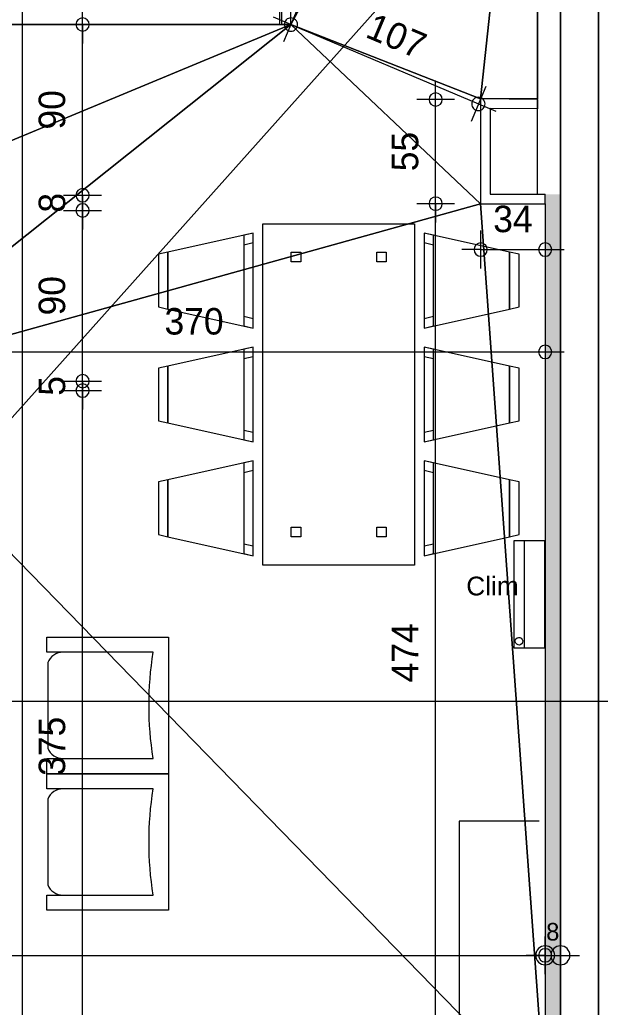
# Model space of a CAD drawing. Header units: metres. Extents: x 1.8 to 61.8, y -53.3 to -11.3.
# Drawn here: x 10.15 to 13.21, y -22.98 to -17.77 of the extents above; entities that cross this region are included whole.
import ezdxf
from ezdxf.enums import TextEntityAlignment as Align
from ezdxf.lldxf.tags import DXFTag

# ---------------------------------------------------------------- set-up
doc = ezdxf.new("R2010")
doc.units = ezdxf.units.M
doc.header["$MEASUREMENT"] = 0
for name, color, linetype in [('Calque commun', 7, 'Continuous'), ('Cotations', 7, 'Continuous'), ('Textes', 7, 'Continuous')]:
    doc.layers.add(name, color=color, linetype=linetype)
doc.styles.add('Arial14', font='arial.ttf', dxfattribs={"height": 0.098961})
doc.styles.add('Century Gothic18', font='GOTHIC.TTF', dxfattribs={"height": 0.139636})
doc.styles.add('Century Gothic23', font='GOTHIC.TTF', dxfattribs={"height": 0.09309})
tags = doc.linetypes.add('DASHDOT2', pattern=[0.5, 0.25, -0.125, 0, -0.125]).pattern_tags.tags
tags[10:11] = [DXFTag(74, 4), DXFTag(75, 0), DXFTag(340, '0'), DXFTag(46, 1.0), DXFTag(50, 0.0), DXFTag(44, 0.0), DXFTag(45, 0.0)]
tags[8:9] = [DXFTag(74, 4), DXFTag(75, 0), DXFTag(340, '0'), DXFTag(46, 1.0), DXFTag(50, 0.0), DXFTag(44, 0.0), DXFTag(45, 0.0)]
tags[6:7] = [DXFTag(74, 4), DXFTag(75, 0), DXFTag(340, '0'), DXFTag(46, 1.0), DXFTag(50, 0.0), DXFTag(44, 0.0), DXFTag(45, 0.0)]
tags[4:5] = [DXFTag(74, 4), DXFTag(75, 0), DXFTag(340, '0'), DXFTag(46, 1.0), DXFTag(50, 0.0), DXFTag(44, 0.0), DXFTag(45, 0.0)]
tags = doc.linetypes.add('DOT2', pattern=[0.125, 0, -0.125]).pattern_tags.tags
tags[6:7] = [DXFTag(74, 4), DXFTag(75, 0), DXFTag(340, '0'), DXFTag(46, 1.0), DXFTag(50, 0.0), DXFTag(44, 0.0), DXFTag(45, 0.0)]
tags[4:5] = [DXFTag(74, 4), DXFTag(75, 0), DXFTag(340, '0'), DXFTag(46, 1.0), DXFTag(50, 0.0), DXFTag(44, 0.0), DXFTag(45, 0.0)]
tags = doc.linetypes.add('HIDDEN', pattern=[0.375, 0.25, -0.125]).pattern_tags.tags
tags[6:7] = [DXFTag(74, 4), DXFTag(75, 0), DXFTag(340, '0'), DXFTag(46, 1.0), DXFTag(50, 0.0), DXFTag(44, 0.0), DXFTag(45, 0.0)]
tags[4:5] = [DXFTag(74, 4), DXFTag(75, 0), DXFTag(340, '0'), DXFTag(46, 1.0), DXFTag(50, 0.0), DXFTag(44, 0.0), DXFTag(45, 0.0)]
tags = doc.linetypes.add('HIDDEN2', pattern=[0.1875, 0.125, -0.0625]).pattern_tags.tags
tags[6:7] = [DXFTag(74, 4), DXFTag(75, 0), DXFTag(340, '0'), DXFTag(46, 1.0), DXFTag(50, 0.0), DXFTag(44, 0.0), DXFTag(45, 0.0)]
tags[4:5] = [DXFTag(74, 4), DXFTag(75, 0), DXFTag(340, '0'), DXFTag(46, 1.0), DXFTag(50, 0.0), DXFTag(44, 0.0), DXFTag(45, 0.0)]

# ---------------------------------------------------------------- blocks, each defined once
blk = doc.blocks.new('Block51939')
at = {"layer": 'Calque commun', "color": 7, "linetype": 'Continuous', "lineweight": 18}
blk.add_line((13.0015, -25.6352), (13.0015, -16.6352), dxfattribs=at)
at = {"layer": 'Calque commun', "color": 7, "linetype": 'Continuous', "lineweight": 9}
blk.add_line((13.2015, -25.4352), (13.2015, -16.8352), dxfattribs=at)
blk = doc.blocks.new('Block52152')
at = {"layer": 'Calque commun', "color": 7, "linetype": 'Continuous', "lineweight": 18}
for p, q in [((13.2015, -15.4), (13.2015, -14.7998)), ((13.2015, -18.6944), (13.2015, -16.4))]:
    blk.add_line(p, q, dxfattribs=at)
at = {"layer": 'Calque commun', "color": 7, "linetype": 'Continuous', "lineweight": 9}
for p, q in [((13.0015, -15.4), (13.0015, -14.9998)), ((12.8815, -15.4), (12.8815, -15.1198)), ((12.8815, -18.6944), (12.8815, -16.4)), ((13.0015, -18.6944), (13.0015, -16.4))]:
    blk.add_line(p, q, dxfattribs=at)
blk = doc.blocks.new('armchr3')
at = {"layer": 'Calque commun', "color": 8, "linetype": 'ByBlock', "lineweight": 9}
for p, q in [((0, -0.8), (0, 0)), ((0, 0), (0.9, 0)), ((0.9, 0), (0.9, -0.8)), ((0.1, -0.1), (0.1, -0.8)), ((0.8, -0.8), (0.8, -0.1)), ((0.1, -0.8), (0, -0.8)), ((0.1679, -0.7933), (0.7321, -0.7933)), ((0.9, -0.8), (0.8, -0.8))]:
    blk.add_line(p, q, dxfattribs=at)
at = {"layer": 'Calque commun', "color": 8, "linetype": 'ByBlock', "lineweight": 9, "extrusion": (0, 0, -1)}
blk.add_arc((-0.45, 2.0941), 2.2218, 260.93654, 279.06347, dxfattribs=at)
at = {"layer": 'Calque commun', "color": 8, "linetype": 'ByBlock', "lineweight": 9}
for centre, start, end in [((0.2046, -0.6954), 179.77216, 249.452), ((0.6954, -0.6954), 290.54802, 0.22787)]:
    blk.add_arc(centre, 0.1046, start, end, dxfattribs=at)
blk = doc.blocks.new('tbl&6c3')
at = {"layer": 'Calque commun', "color": 8, "linetype": 'ByBlock', "lineweight": 9}
for p, q in [((0.15, 1.3), (0.1611, 1.35)), ((0.15, 1.3), (0.1611, 1.35)), ((0.1611, 1.35), (0.4389, 1.35)), ((0.1611, 1.35), (0.4389, 1.35)), ((0.1611, 1.35), (0.1611, 1.35)), ((0.1611, 1.35), (0.1611, 1.35)), ((0.4389, 1.35), (0.45, 1.3)), ((0.4389, 1.35), (0.45, 1.3)), ((0.4389, 1.35), (0.4389, 1.35)), ((0.4389, 1.35), (0.4389, 1.35)), ((0.75, 1.3), (0.7611, 1.35)), ((0.75, 1.3), (0.7611, 1.35)), ((0.7611, 1.35), (1.0389, 1.35)), ((0.7611, 1.35), (1.0389, 1.35)), ((0.7611, 1.35), (0.7611, 1.35)), ((0.7611, 1.35), (0.7611, 1.35)), ((1.0389, 1.35), (1.05, 1.3)), ((1.0389, 1.35), (1.05, 1.3)), ((1.0389, 1.35), (1.0389, 1.35)), ((1.0389, 1.35), (1.0389, 1.35)), ((1.35, 1.3), (1.3611, 1.35)), ((1.35, 1.3), (1.3611, 1.35)), ((1.3611, 1.35), (1.6389, 1.35)), ((1.3611, 1.35), (1.6389, 1.35)), ((1.3611, 1.35), (1.3611, 1.35)), ((1.3611, 1.35), (1.3611, 1.35)), ((1.6389, 1.35), (1.65, 1.3)), ((1.6389, 1.35), (1.65, 1.3)), ((1.6389, 1.35), (1.6389, 1.35)), ((1.6389, 1.35), (1.6389, 1.35)), ((0.05, 0.85), (0.15, 1.3)), ((0.05, 0.85), (0.15, 1.3)), ((0.15, 1.3), (0.45, 1.3)), ((0.15, 1.3), (0.45, 1.3)), ((0.15, 1.3), (0.15, 1.3)), ((0.15, 1.3), (0.15, 1.3)), ((0.45, 1.3), (0.15, 1.3)), ((0.45, 1.3), (0.15, 1.3)), ((0.15, 1.3), (0.15, 1.3)), ((0.15, 1.3), (0.15, 1.3)), ((0.45, 1.3), (0.55, 0.85)), ((0.45, 1.3), (0.55, 0.85)), ((0.45, 1.3), (0.45, 1.3)), ((0.45, 1.3), (0.45, 1.3)), ((0.45, 1.3), (0.45, 1.3)), ((0.45, 1.3), (0.45, 1.3)), ((0.65, 0.85), (0.75, 1.3)), ((0.65, 0.85), (0.75, 1.3)), ((0.75, 1.3), (1.05, 1.3)), ((0.75, 1.3), (1.05, 1.3)), ((0.75, 1.3), (0.75, 1.3)), ((0.75, 1.3), (0.75, 1.3)), ((1.05, 1.3), (0.75, 1.3)), ((1.05, 1.3), (0.75, 1.3)), ((0.75, 1.3), (0.75, 1.3)), ((0.75, 1.3), (0.75, 1.3)), ((1.05, 1.3), (1.15, 0.85)), ((1.05, 1.3), (1.15, 0.85)), ((1.05, 1.3), (1.05, 1.3)), ((1.05, 1.3), (1.05, 1.3)), ((1.05, 1.3), (1.05, 1.3)), ((1.05, 1.3), (1.05, 1.3)), ((1.25, 0.85), (1.35, 1.3)), ((1.25, 0.85), (1.35, 1.3)), ((1.35, 1.3), (1.65, 1.3)), ((1.35, 1.3), (1.65, 1.3)), ((1.35, 1.3), (1.35, 1.3)), ((1.35, 1.3), (1.35, 1.3)), ((1.65, 1.3), (1.35, 1.3)), ((1.65, 1.3), (1.35, 1.3)), ((1.35, 1.3), (1.35, 1.3)), ((1.35, 1.3), (1.35, 1.3)), ((1.65, 1.3), (1.75, 0.85)), ((1.65, 1.3), (1.75, 0.85)), ((1.65, 1.3), (1.65, 1.3)), ((1.65, 1.3), (1.65, 1.3)), ((1.65, 1.3), (1.65, 1.3)), ((1.65, 1.3), (1.65, 1.3)), ((0.05, 0.85), (0.0611, 0.9)), ((0.05, 0.85), (0.0611, 0.9)), ((0.0611, 0.9), (0.5389, 0.9)), ((0.0611, 0.9), (0.5389, 0.9)), ((0.0611, 0.9), (0.0611, 0.9)), ((0.0611, 0.9), (0.0611, 0.9)), ((0.1012, 0.85), (0.1123, 0.9)), ((0.1012, 0.85), (0.1123, 0.9)), ((0.1123, 0.9), (0.4877, 0.9)), ((0.1123, 0.9), (0.4877, 0.9)), ((0.1123, 0.9), (0.1123, 0.9)), ((0.1123, 0.9), (0.1123, 0.9)), ((0.4877, 0.9), (0.4988, 0.85)), ((0.4877, 0.9), (0.4988, 0.85)), ((0.4877, 0.9), (0.4877, 0.9)), ((0.4877, 0.9), (0.4877, 0.9)), ((0.5389, 0.9), (0.55, 0.85)), ((0.5389, 0.9), (0.55, 0.85)), ((0.5389, 0.9), (0.5389, 0.9)), ((0.5389, 0.9), (0.5389, 0.9)), ((0.65, 0.85), (0.6611, 0.9)), ((0.65, 0.85), (0.6611, 0.9)), ((0.6611, 0.9), (1.1389, 0.9)), ((0.6611, 0.9), (1.1389, 0.9)), ((0.6611, 0.9), (0.6611, 0.9)), ((0.6611, 0.9), (0.6611, 0.9)), ((0.7012, 0.85), (0.7123, 0.9)), ((0.7012, 0.85), (0.7123, 0.9)), ((0.7123, 0.9), (1.0877, 0.9)), ((0.7123, 0.9), (1.0877, 0.9)), ((0.7123, 0.9), (0.7123, 0.9)), ((0.7123, 0.9), (0.7123, 0.9)), ((1.0877, 0.9), (1.0988, 0.85)), ((1.0877, 0.9), (1.0988, 0.85)), ((1.0877, 0.9), (1.0877, 0.9)), ((1.0877, 0.9), (1.0877, 0.9)), ((1.1389, 0.9), (1.15, 0.85)), ((1.1389, 0.9), (1.15, 0.85)), ((1.1389, 0.9), (1.1389, 0.9)), ((1.1389, 0.9), (1.1389, 0.9)), ((1.25, 0.85), (1.2611, 0.9)), ((1.25, 0.85), (1.2611, 0.9)), ((1.2611, 0.9), (1.7389, 0.9)), ((1.2611, 0.9), (1.7389, 0.9)), ((1.2611, 0.9), (1.2611, 0.9)), ((1.2611, 0.9), (1.2611, 0.9)), ((1.3012, 0.85), (1.3123, 0.9)), ((1.3012, 0.85), (1.3123, 0.9)), ((1.3123, 0.9), (1.6877, 0.9)), ((1.3123, 0.9), (1.6877, 0.9)), ((1.3123, 0.9), (1.3123, 0.9)), ((1.3123, 0.9), (1.3123, 0.9)), ((1.6877, 0.9), (1.6988, 0.85)), ((1.6877, 0.9), (1.6988, 0.85)), ((1.6877, 0.9), (1.6877, 0.9)), ((1.6877, 0.9), (1.6877, 0.9)), ((1.7389, 0.9), (1.75, 0.85)), ((1.7389, 0.9), (1.75, 0.85)), ((1.7389, 0.9), (1.7389, 0.9)), ((1.7389, 0.9), (1.7389, 0.9)), ((0.55, 0.85), (0.05, 0.85)), ((0.55, 0.85), (0.05, 0.85)), ((0.05, 0.85), (0.05, 0.85)), ((0.05, 0.85), (0.05, 0.85)), ((0.55, 0.85), (0.05, 0.85)), ((0.55, 0.85), (0.05, 0.85)), ((0.05, 0.85), (0.05, 0.85)), ((0.05, 0.85), (0.05, 0.85)), ((0.4988, 0.85), (0.1012, 0.85)), ((0.4988, 0.85), (0.1012, 0.85)), ((0.1012, 0.85), (0.1012, 0.85)), ((0.1012, 0.85), (0.1012, 0.85)), ((0.4988, 0.85), (0.4988, 0.85)), ((0.4988, 0.85), (0.4988, 0.85)), ((0.55, 0.85), (0.55, 0.85)), ((0.55, 0.85), (0.55, 0.85)), ((0.55, 0.85), (0.55, 0.85)), ((0.55, 0.85), (0.55, 0.85)), ((1.15, 0.85), (0.65, 0.85)), ((1.15, 0.85), (0.65, 0.85)), ((0.65, 0.85), (0.65, 0.85)), ((0.65, 0.85), (0.65, 0.85)), ((1.15, 0.85), (0.65, 0.85)), ((1.15, 0.85), (0.65, 0.85)), ((0.65, 0.85), (0.65, 0.85)), ((0.65, 0.85), (0.65, 0.85)), ((1.0988, 0.85), (0.7012, 0.85)), ((1.0988, 0.85), (0.7012, 0.85)), ((0.7012, 0.85), (0.7012, 0.85)), ((0.7012, 0.85), (0.7012, 0.85)), ((1.0988, 0.85), (1.0988, 0.85)), ((1.0988, 0.85), (1.0988, 0.85)), ((1.15, 0.85), (1.15, 0.85)), ((1.15, 0.85), (1.15, 0.85)), ((1.15, 0.85), (1.15, 0.85)), ((1.15, 0.85), (1.15, 0.85)), ((1.75, 0.85), (1.25, 0.85)), ((1.75, 0.85), (1.25, 0.85)), ((1.25, 0.85), (1.25, 0.85)), ((1.25, 0.85), (1.25, 0.85)), ((1.75, 0.85), (1.25, 0.85)), ((1.75, 0.85), (1.25, 0.85)), ((1.25, 0.85), (1.25, 0.85)), ((1.25, 0.85), (1.25, 0.85)), ((1.6988, 0.85), (1.3012, 0.85)), ((1.6988, 0.85), (1.3012, 0.85)), ((1.3012, 0.85), (1.3012, 0.85)), ((1.3012, 0.85), (1.3012, 0.85)), ((1.6988, 0.85), (1.6988, 0.85)), ((1.6988, 0.85), (1.6988, 0.85)), ((1.75, 0.85), (1.75, 0.85)), ((1.75, 0.85), (1.75, 0.85)), ((1.75, 0.85), (1.75, 0.85)), ((1.75, 0.85), (1.75, 0.85)), ((1.8, 0.8), (0, 0.8)), ((0, 0.8), (0, 0)), ((1.8, 0.8), (0, 0.8)), ((0, 0.8), (0, 0)), ((0, 0.8), (0, 0.8)), ((0, 0.8), (0, 0.8)), ((1.8, 0), (1.8, 0.8)), ((1.8, 0), (1.8, 0.8)), ((1.8, 0.8), (1.8, 0.8)), ((1.8, 0.8), (1.8, 0.8)), ((0.2, 0.65), (0.15, 0.65)), ((0.15, 0.65), (0.15, 0.6)), ((0.2, 0.65), (0.15, 0.65)), ((0.15, 0.65), (0.15, 0.6)), ((0.15, 0.65), (0.15, 0.65)), ((0.15, 0.65), (0.15, 0.65)), ((0.2, 0.6), (0.2, 0.65)), ((0.2, 0.6), (0.2, 0.65)), ((0.2, 0.65), (0.2, 0.65)), ((0.2, 0.65), (0.2, 0.65)), ((1.65, 0.65), (1.6, 0.65)), ((1.6, 0.65), (1.6, 0.6)), ((1.65, 0.65), (1.6, 0.65)), ((1.6, 0.65), (1.6, 0.6)), ((1.6, 0.65), (1.6, 0.65)), ((1.6, 0.65), (1.6, 0.65)), ((1.65, 0.6), (1.65, 0.65)), ((1.65, 0.6), (1.65, 0.65)), ((1.65, 0.65), (1.65, 0.65)), ((1.65, 0.65), (1.65, 0.65)), ((0.15, 0.6), (0.2, 0.6)), ((0.15, 0.6), (0.2, 0.6)), ((0.15, 0.6), (0.15, 0.6)), ((0.15, 0.6), (0.15, 0.6)), ((0.2, 0.6), (0.2, 0.6)), ((0.2, 0.6), (0.2, 0.6)), ((1.6, 0.6), (1.65, 0.6)), ((1.6, 0.6), (1.65, 0.6)), ((1.6, 0.6), (1.6, 0.6)), ((1.6, 0.6), (1.6, 0.6)), ((1.65, 0.6), (1.65, 0.6)), ((1.65, 0.6), (1.65, 0.6)), ((0.2, 0.2), (0.15, 0.2)), ((0.15, 0.2), (0.15, 0.15)), ((0.2, 0.2), (0.15, 0.2)), ((0.15, 0.2), (0.15, 0.15)), ((0.15, 0.2), (0.15, 0.2)), ((0.15, 0.2), (0.15, 0.2)), ((0.2, 0.15), (0.2, 0.2)), ((0.2, 0.15), (0.2, 0.2)), ((0.2, 0.2), (0.2, 0.2)), ((0.2, 0.2), (0.2, 0.2)), ((1.65, 0.2), (1.6, 0.2)), ((1.6, 0.2), (1.6, 0.15)), ((1.65, 0.2), (1.6, 0.2)), ((1.6, 0.2), (1.6, 0.15)), ((1.6, 0.2), (1.6, 0.2)), ((1.6, 0.2), (1.6, 0.2)), ((1.65, 0.15), (1.65, 0.2)), ((1.65, 0.15), (1.65, 0.2)), ((1.65, 0.2), (1.65, 0.2)), ((1.65, 0.2), (1.65, 0.2)), ((0.15, 0.15), (0.2, 0.15)), ((0.15, 0.15), (0.2, 0.15)), ((0.15, 0.15), (0.15, 0.15)), ((0.15, 0.15), (0.15, 0.15)), ((0.2, 0.15), (0.2, 0.15)), ((0.2, 0.15), (0.2, 0.15)), ((1.6, 0.15), (1.65, 0.15)), ((1.6, 0.15), (1.65, 0.15)), ((1.6, 0.15), (1.6, 0.15)), ((1.6, 0.15), (1.6, 0.15)), ((1.65, 0.15), (1.65, 0.15)), ((1.65, 0.15), (1.65, 0.15)), ((0, 0), (1.8, 0)), ((0, 0), (1.8, 0)), ((0, 0), (0, 0)), ((0, 0), (0, 0)), ((1.8, 0), (1.8, 0)), ((1.8, 0), (1.8, 0)), ((0.15, -0.5), (0.05, -0.05)), ((0.05, -0.05), (0.55, -0.05)), ((0.15, -0.5), (0.05, -0.05)), ((0.05, -0.05), (0.55, -0.05)), ((0.05, -0.05), (0.05, -0.05)), ((0.05, -0.05), (0.05, -0.05)), ((0.0611, -0.1), (0.05, -0.05)), ((0.05, -0.05), (0.55, -0.05)), ((0.0611, -0.1), (0.05, -0.05)), ((0.05, -0.05), (0.55, -0.05)), ((0.05, -0.05), (0.05, -0.05)), ((0.05, -0.05), (0.05, -0.05)), ((0.1123, -0.1), (0.1012, -0.05)), ((0.1012, -0.05), (0.4988, -0.05)), ((0.1123, -0.1), (0.1012, -0.05)), ((0.1012, -0.05), (0.4988, -0.05)), ((0.1012, -0.05), (0.1012, -0.05)), ((0.1012, -0.05), (0.1012, -0.05)), ((0.55, -0.05), (0.45, -0.5)), ((0.55, -0.05), (0.45, -0.5)), ((0.4988, -0.05), (0.4877, -0.1)), ((0.4988, -0.05), (0.4877, -0.1)), ((0.4988, -0.05), (0.4988, -0.05)), ((0.4988, -0.05), (0.4988, -0.05)), ((0.55, -0.05), (0.5389, -0.1)), ((0.55, -0.05), (0.5389, -0.1)), ((0.55, -0.05), (0.55, -0.05)), ((0.55, -0.05), (0.55, -0.05)), ((0.55, -0.05), (0.55, -0.05)), ((0.55, -0.05), (0.55, -0.05)), ((0.75, -0.5), (0.65, -0.05)), ((0.65, -0.05), (1.15, -0.05)), ((0.75, -0.5), (0.65, -0.05)), ((0.65, -0.05), (1.15, -0.05)), ((0.65, -0.05), (0.65, -0.05)), ((0.65, -0.05), (0.65, -0.05)), ((0.6611, -0.1), (0.65, -0.05)), ((0.65, -0.05), (1.15, -0.05)), ((0.6611, -0.1), (0.65, -0.05)), ((0.65, -0.05), (1.15, -0.05)), ((0.65, -0.05), (0.65, -0.05)), ((0.65, -0.05), (0.65, -0.05)), ((0.7123, -0.1), (0.7012, -0.05)), ((0.7012, -0.05), (1.0988, -0.05)), ((0.7123, -0.1), (0.7012, -0.05)), ((0.7012, -0.05), (1.0988, -0.05)), ((0.7012, -0.05), (0.7012, -0.05)), ((0.7012, -0.05), (0.7012, -0.05)), ((1.15, -0.05), (1.05, -0.5)), ((1.15, -0.05), (1.05, -0.5)), ((1.0988, -0.05), (1.0877, -0.1)), ((1.0988, -0.05), (1.0877, -0.1)), ((1.0988, -0.05), (1.0988, -0.05)), ((1.0988, -0.05), (1.0988, -0.05)), ((1.15, -0.05), (1.1389, -0.1)), ((1.15, -0.05), (1.1389, -0.1)), ((1.15, -0.05), (1.15, -0.05)), ((1.15, -0.05), (1.15, -0.05)), ((1.15, -0.05), (1.15, -0.05)), ((1.15, -0.05), (1.15, -0.05)), ((1.35, -0.5), (1.25, -0.05)), ((1.25, -0.05), (1.75, -0.05)), ((1.35, -0.5), (1.25, -0.05)), ((1.25, -0.05), (1.75, -0.05)), ((1.25, -0.05), (1.25, -0.05)), ((1.25, -0.05), (1.25, -0.05)), ((1.2611, -0.1), (1.25, -0.05)), ((1.25, -0.05), (1.75, -0.05)), ((1.2611, -0.1), (1.25, -0.05)), ((1.25, -0.05), (1.75, -0.05)), ((1.25, -0.05), (1.25, -0.05)), ((1.25, -0.05), (1.25, -0.05)), ((1.3123, -0.1), (1.3012, -0.05)), ((1.3012, -0.05), (1.6988, -0.05)), ((1.3123, -0.1), (1.3012, -0.05)), ((1.3012, -0.05), (1.6988, -0.05)), ((1.3012, -0.05), (1.3012, -0.05)), ((1.3012, -0.05), (1.3012, -0.05)), ((1.75, -0.05), (1.65, -0.5)), ((1.75, -0.05), (1.65, -0.5)), ((1.6988, -0.05), (1.6877, -0.1)), ((1.6988, -0.05), (1.6877, -0.1)), ((1.6988, -0.05), (1.6988, -0.05)), ((1.6988, -0.05), (1.6988, -0.05)), ((1.75, -0.05), (1.7389, -0.1)), ((1.75, -0.05), (1.7389, -0.1)), ((1.75, -0.05), (1.75, -0.05)), ((1.75, -0.05), (1.75, -0.05)), ((1.75, -0.05), (1.75, -0.05)), ((1.75, -0.05), (1.75, -0.05)), ((0.5389, -0.1), (0.0611, -0.1)), ((0.5389, -0.1), (0.0611, -0.1)), ((0.0611, -0.1), (0.0611, -0.1)), ((0.0611, -0.1), (0.0611, -0.1)), ((0.4877, -0.1), (0.1123, -0.1)), ((0.4877, -0.1), (0.1123, -0.1)), ((0.1123, -0.1), (0.1123, -0.1)), ((0.1123, -0.1), (0.1123, -0.1)), ((0.4877, -0.1), (0.4877, -0.1)), ((0.4877, -0.1), (0.4877, -0.1)), ((0.5389, -0.1), (0.5389, -0.1)), ((0.5389, -0.1), (0.5389, -0.1)), ((1.1389, -0.1), (0.6611, -0.1)), ((1.1389, -0.1), (0.6611, -0.1)), ((0.6611, -0.1), (0.6611, -0.1)), ((0.6611, -0.1), (0.6611, -0.1)), ((1.0877, -0.1), (0.7123, -0.1)), ((1.0877, -0.1), (0.7123, -0.1)), ((0.7123, -0.1), (0.7123, -0.1)), ((0.7123, -0.1), (0.7123, -0.1)), ((1.0877, -0.1), (1.0877, -0.1)), ((1.0877, -0.1), (1.0877, -0.1)), ((1.1389, -0.1), (1.1389, -0.1)), ((1.1389, -0.1), (1.1389, -0.1)), ((1.7389, -0.1), (1.2611, -0.1)), ((1.7389, -0.1), (1.2611, -0.1)), ((1.2611, -0.1), (1.2611, -0.1)), ((1.2611, -0.1), (1.2611, -0.1)), ((1.6877, -0.1), (1.3123, -0.1)), ((1.6877, -0.1), (1.3123, -0.1)), ((1.3123, -0.1), (1.3123, -0.1)), ((1.3123, -0.1), (1.3123, -0.1)), ((1.6877, -0.1), (1.6877, -0.1)), ((1.6877, -0.1), (1.6877, -0.1)), ((1.7389, -0.1), (1.7389, -0.1)), ((1.7389, -0.1), (1.7389, -0.1)), ((0.45, -0.5), (0.15, -0.5)), ((0.45, -0.5), (0.15, -0.5)), ((0.15, -0.5), (0.15, -0.5)), ((0.15, -0.5), (0.15, -0.5)), ((0.1611, -0.55), (0.15, -0.5)), ((0.15, -0.5), (0.45, -0.5)), ((0.1611, -0.55), (0.15, -0.5)), ((0.15, -0.5), (0.45, -0.5)), ((0.15, -0.5), (0.15, -0.5)), ((0.15, -0.5), (0.15, -0.5)), ((0.45, -0.5), (0.4389, -0.55)), ((0.45, -0.5), (0.4389, -0.55)), ((0.45, -0.5), (0.45, -0.5)), ((0.45, -0.5), (0.45, -0.5)), ((0.45, -0.5), (0.45, -0.5)), ((0.45, -0.5), (0.45, -0.5)), ((1.05, -0.5), (0.75, -0.5)), ((1.05, -0.5), (0.75, -0.5)), ((0.75, -0.5), (0.75, -0.5)), ((0.75, -0.5), (0.75, -0.5)), ((0.7611, -0.55), (0.75, -0.5)), ((0.75, -0.5), (1.05, -0.5)), ((0.7611, -0.55), (0.75, -0.5)), ((0.75, -0.5), (1.05, -0.5)), ((0.75, -0.5), (0.75, -0.5)), ((0.75, -0.5), (0.75, -0.5)), ((1.05, -0.5), (1.0389, -0.55)), ((1.05, -0.5), (1.0389, -0.55)), ((1.05, -0.5), (1.05, -0.5)), ((1.05, -0.5), (1.05, -0.5)), ((1.05, -0.5), (1.05, -0.5)), ((1.05, -0.5), (1.05, -0.5)), ((1.65, -0.5), (1.35, -0.5)), ((1.65, -0.5), (1.35, -0.5)), ((1.35, -0.5), (1.35, -0.5)), ((1.35, -0.5), (1.35, -0.5)), ((1.3611, -0.55), (1.35, -0.5)), ((1.35, -0.5), (1.65, -0.5)), ((1.3611, -0.55), (1.35, -0.5)), ((1.35, -0.5), (1.65, -0.5)), ((1.35, -0.5), (1.35, -0.5)), ((1.35, -0.5), (1.35, -0.5)), ((1.65, -0.5), (1.6389, -0.55)), ((1.65, -0.5), (1.6389, -0.55)), ((1.65, -0.5), (1.65, -0.5)), ((1.65, -0.5), (1.65, -0.5)), ((1.65, -0.5), (1.65, -0.5)), ((1.65, -0.5), (1.65, -0.5)), ((0.4389, -0.55), (0.1611, -0.55)), ((0.4389, -0.55), (0.1611, -0.55)), ((0.1611, -0.55), (0.1611, -0.55)), ((0.1611, -0.55), (0.1611, -0.55)), ((0.4389, -0.55), (0.4389, -0.55)), ((0.4389, -0.55), (0.4389, -0.55)), ((1.0389, -0.55), (0.7611, -0.55)), ((1.0389, -0.55), (0.7611, -0.55)), ((0.7611, -0.55), (0.7611, -0.55)), ((0.7611, -0.55), (0.7611, -0.55)), ((1.0389, -0.55), (1.0389, -0.55)), ((1.0389, -0.55), (1.0389, -0.55)), ((1.6389, -0.55), (1.3611, -0.55)), ((1.6389, -0.55), (1.3611, -0.55)), ((1.3611, -0.55), (1.3611, -0.55)), ((1.3611, -0.55), (1.3611, -0.55)), ((1.6389, -0.55), (1.6389, -0.55)), ((1.6389, -0.55), (1.6389, -0.55))]:
    blk.add_line(p, q, dxfattribs=at)
blk = doc.blocks.new('xmodule1pd3')
at = {"layer": 'Calque commun', "color": 5, "linetype": 'Continuous', "lineweight": 9}
blk.add_arc((0, 0), 0.5, 0, 359.99941, dxfattribs=at)
blk = doc.blocks.new('xmodule1pd4')
at = {"layer": 'Calque commun', "color": 5, "linetype": 'Continuous', "lineweight": 9}
blk.add_arc((0, 0), 0.5, 0, 359.99941, dxfattribs=at)
blk = doc.blocks.new('DimLine53340-2')
at = {"layer": 'Calque commun', "color": 5, "linetype": 'Continuous', "lineweight": 9}
for p, q in [((6.9216, -23.6782), (6.9216, -23.4782)), ((12.9215, -23.6782), (12.9215, -23.4782)), ((6.9216, -23.5782), (6.8216, -23.5782)), ((6.9216, -23.5782), (12.9215, -23.5782)), ((12.9215, -23.5782), (13.0215, -23.5782))]:
    blk.add_line(p, q, dxfattribs=at)
at = {"layer": 'Calque commun', "color": 5, "linetype": 'Continuous', "lineweight": 9, "xscale": 0.07000000029802322, "yscale": 0.07000000029802322, "zscale": 0.07000000029802322}
for name, p in [('xmodule1pd3', (6.9216, -23.5782)), ('xmodule1pd4', (12.9215, -23.5782))]:
    blk.add_blockref(name, p, dxfattribs=at)
at = {"layer": 'Calque commun', "color": 5, "linetype": 'Continuous', "lineweight": 9, "style": 'Century Gothic18'}
blk.add_text('600', height=0.13964, dxfattribs=at).set_placement((9.9215, -23.5282), align=Align.BOTTOM_CENTER)
blk = doc.blocks.new('xmodule1pd5')
at = {"layer": 'Calque commun', "color": 5, "linetype": 'Continuous', "lineweight": 9}
blk.add_arc((0, 0), 0.5, 0, 359.9994, dxfattribs=at)
blk = doc.blocks.new('xmodule1pd6')
at = {"layer": 'Calque commun', "color": 5, "linetype": 'Continuous', "lineweight": 9}
blk.add_arc((0, 0), 0.5, 0, 359.9994, dxfattribs=at)
blk = doc.blocks.new('DimLine53348')
at = {"layer": 'Calque commun', "color": 5, "linetype": 'Continuous', "lineweight": 9}
for p, q in [((12.9215, -23.6782), (12.9215, -23.4782)), ((13.0015, -23.6782), (13.0015, -23.4782)), ((12.9215, -23.5782), (12.8215, -23.5782)), ((12.9215, -23.5782), (13.0015, -23.5782)), ((13.0015, -23.5782), (13.1015, -23.5782))]:
    blk.add_line(p, q, dxfattribs=at)
at = {"layer": 'Calque commun', "color": 5, "linetype": 'Continuous', "lineweight": 9, "xscale": 0.1000000014901161, "yscale": 0.1000000014901161, "zscale": 0.1000000014901161}
for name, p in [('xmodule1pd5', (12.9215, -23.5782)), ('xmodule1pd6', (13.0015, -23.5782))]:
    blk.add_blockref(name, p, dxfattribs=at)
at = {"layer": 'Calque commun', "color": 5, "linetype": 'Continuous', "lineweight": 9, "style": 'Century Gothic23'}
blk.add_text('8', height=0.0931, dxfattribs=at).set_placement((12.9615, -23.5282), align=Align.BOTTOM_CENTER)
blk = doc.blocks.new('xmodule1pd15')
at = {"layer": 'Calque commun', "color": 5, "linetype": 'Continuous', "lineweight": 9}
blk.add_arc((0, 0), 0.5, 0, 359.99941, dxfattribs=at)
blk = doc.blocks.new('xmodule1pd16')
at = {"layer": 'Calque commun', "color": 5, "linetype": 'Continuous', "lineweight": 9}
blk.add_arc((0, 0), 0.5, 0, 359.99941, dxfattribs=at)
blk = doc.blocks.new('DimLine53388-2')
at = {"layer": 'Calque commun', "color": 5, "linetype": 'Continuous', "lineweight": 9}
for p, q in [((9.2215, -20.4977), (9.2215, -20.2977)), ((12.9215, -20.2974), (12.9215, -20.4974)), ((9.2215, -20.3977), (9.1215, -20.3977)), ((9.2215, -20.3977), (12.9215, -20.3974)), ((12.9215, -20.3974), (13.0215, -20.3974))]:
    blk.add_line(p, q, dxfattribs=at)
at = {"layer": 'Calque commun', "color": 5, "linetype": 'Continuous', "lineweight": 9, "xscale": 0.07000000051574785, "yscale": 0.07000000051574785, "zscale": 0.07000000029802322, "rotation": 0.004519000550515192}
for name, p in [('xmodule1pd15', (9.2215, -20.3977)), ('xmodule1pd16', (12.9215, -20.3974))]:
    blk.add_blockref(name, p, dxfattribs=at)
at = {"layer": 'Calque commun', "color": 5, "linetype": 'Continuous', "lineweight": 9, "style": 'Century Gothic18'}
blk.add_text('370', height=0.13964, rotation=0.0045, dxfattribs=at).set_placement((11.0715, -20.3475), align=Align.BOTTOM_CENTER)
blk = doc.blocks.new('xmodule1pd17')
at = {"layer": 'Calque commun', "color": 5, "linetype": 'Continuous', "lineweight": 9}
blk.add_arc((0, 0), 0.5, 0, 359.99941, dxfattribs=at)
blk = doc.blocks.new('xmodule1pd18')
at = {"layer": 'Calque commun', "color": 5, "linetype": 'Continuous', "lineweight": 9}
blk.add_arc((0, 0), 0.5, 0, 359.99941, dxfattribs=at)
blk = doc.blocks.new('DimLine53396-2')
at = {"layer": 'Calque commun', "color": 5, "linetype": 'Continuous', "lineweight": 9}
for p, q in [((10.4842, -20.6013), (10.4842, -20.5013)), ((10.3842, -20.6013), (10.5842, -20.6013)), ((10.4842, -24.3512), (10.4842, -20.6013)), ((10.5842, -24.3512), (10.3842, -24.3512)), ((10.4842, -24.3512), (10.4842, -24.4512))]:
    blk.add_line(p, q, dxfattribs=at)
at = {"layer": 'Calque commun', "color": 5, "linetype": 'Continuous', "lineweight": 9, "xscale": 0.07000000029802322, "yscale": 0.07000000029802322, "zscale": 0.07000000029802322, "rotation": 90}
for name, p in [('xmodule1pd18', (10.4842, -20.6013)), ('xmodule1pd17', (10.4842, -24.3512))]:
    blk.add_blockref(name, p, dxfattribs=at)
at = {"layer": 'Calque commun', "color": 5, "linetype": 'Continuous', "lineweight": 9, "style": 'Century Gothic18'}
blk.add_text('375', height=0.13964, rotation=89.9999, dxfattribs=at).set_placement((10.4342, -22.4762), align=Align.BOTTOM_CENTER)
blk = doc.blocks.new('xmodule1pd19')
at = {"layer": 'Calque commun', "color": 5, "linetype": 'Continuous', "lineweight": 9}
blk.add_arc((0, 0), 0.5, 0, 359.99941, dxfattribs=at)
blk = doc.blocks.new('xmodule1pd20')
at = {"layer": 'Calque commun', "color": 5, "linetype": 'Continuous', "lineweight": 9}
blk.add_arc((0, 0), 0.5, 0, 359.99941, dxfattribs=at)
blk = doc.blocks.new('DimLine53404-2')
at = {"layer": 'Calque commun', "color": 5, "linetype": 'Continuous', "lineweight": 9}
for p, q in [((10.4842, -20.5513), (10.4842, -20.4513)), ((10.3842, -20.5513), (10.5842, -20.5513)), ((10.4842, -20.6013), (10.4842, -20.5513)), ((10.3842, -20.6013), (10.5842, -20.6013)), ((10.4842, -20.6013), (10.4842, -20.7013))]:
    blk.add_line(p, q, dxfattribs=at)
at = {"layer": 'Calque commun', "color": 5, "linetype": 'Continuous', "lineweight": 9, "xscale": 0.07000000029802322, "yscale": 0.07000000029802322, "zscale": 0.07000000029802322, "rotation": 90}
for name, p in [('xmodule1pd20', (10.4842, -20.5513)), ('xmodule1pd19', (10.4842, -20.6013))]:
    blk.add_blockref(name, p, dxfattribs=at)
at = {"layer": 'Calque commun', "color": 5, "linetype": 'Continuous', "lineweight": 9, "style": 'Century Gothic18'}
blk.add_text('5', height=0.1396, rotation=90, dxfattribs=at).set_placement((10.4342, -20.5763), align=Align.BOTTOM_CENTER)
blk = doc.blocks.new('xmodule1pd21')
at = {"layer": 'Calque commun', "color": 5, "linetype": 'Continuous', "lineweight": 9}
blk.add_arc((0, 0), 0.5, 0, 359.99941, dxfattribs=at)
blk = doc.blocks.new('xmodule1pd22')
at = {"layer": 'Calque commun', "color": 5, "linetype": 'Continuous', "lineweight": 9}
blk.add_arc((0, 0), 0.5, 0, 359.99941, dxfattribs=at)
blk = doc.blocks.new('DimLine53412-2')
at = {"layer": 'Calque commun', "color": 5, "linetype": 'Continuous', "lineweight": 9}
for p, q in [((10.4842, -19.6512), (10.4842, -19.5512)), ((10.3842, -19.6512), (10.5842, -19.6512)), ((10.4842, -20.5513), (10.4842, -19.6512)), ((10.3842, -20.5513), (10.5842, -20.5513)), ((10.4842, -20.5513), (10.4842, -20.6513))]:
    blk.add_line(p, q, dxfattribs=at)
at = {"layer": 'Calque commun', "color": 5, "linetype": 'Continuous', "lineweight": 9, "xscale": 0.07000000029802322, "yscale": 0.07000000029802322, "zscale": 0.07000000029802322, "rotation": 90}
for name, p in [('xmodule1pd22', (10.4842, -19.6512)), ('xmodule1pd21', (10.4842, -20.5513))]:
    blk.add_blockref(name, p, dxfattribs=at)
at = {"layer": 'Calque commun', "color": 5, "linetype": 'Continuous', "lineweight": 9, "style": 'Century Gothic18'}
blk.add_text('90', height=0.13964, rotation=90, dxfattribs=at).set_placement((10.4342, -20.1012), align=Align.BOTTOM_CENTER)
blk = doc.blocks.new('xmodule1pd23')
at = {"layer": 'Calque commun', "color": 5, "linetype": 'Continuous', "lineweight": 9}
blk.add_arc((0, 0), 0.5, 0, 359.99941, dxfattribs=at)
blk = doc.blocks.new('xmodule1pd24')
at = {"layer": 'Calque commun', "color": 5, "linetype": 'Continuous', "lineweight": 9}
blk.add_arc((0, 0), 0.5, 0, 359.99941, dxfattribs=at)
blk = doc.blocks.new('DimLine53420-2')
at = {"layer": 'Calque commun', "color": 5, "linetype": 'Continuous', "lineweight": 9}
for p, q in [((10.4842, -19.5712), (10.4842, -19.4712)), ((10.3842, -19.5712), (10.5842, -19.5712)), ((10.4842, -19.6512), (10.4842, -19.5712)), ((10.3842, -19.6512), (10.5842, -19.6512)), ((10.4842, -19.6512), (10.4842, -19.7512))]:
    blk.add_line(p, q, dxfattribs=at)
at = {"layer": 'Calque commun', "color": 5, "linetype": 'Continuous', "lineweight": 9, "xscale": 0.07000000029802322, "yscale": 0.07000000029802322, "zscale": 0.07000000029802322, "rotation": 90}
for name, p in [('xmodule1pd24', (10.4842, -19.5712)), ('xmodule1pd23', (10.4842, -19.6512))]:
    blk.add_blockref(name, p, dxfattribs=at)
at = {"layer": 'Calque commun', "color": 5, "linetype": 'Continuous', "lineweight": 9, "style": 'Century Gothic18'}
blk.add_text('8', height=0.1396, rotation=90.002, dxfattribs=at).set_placement((10.4342, -19.6112), align=Align.BOTTOM_CENTER)
blk = doc.blocks.new('xmodule1pd25')
at = {"layer": 'Calque commun', "color": 5, "linetype": 'Continuous', "lineweight": 9}
blk.add_arc((0, 0), 0.5, 0, 359.99941, dxfattribs=at)
blk = doc.blocks.new('xmodule1pd26')
at = {"layer": 'Calque commun', "color": 5, "linetype": 'Continuous', "lineweight": 9}
blk.add_arc((0, 0), 0.5, 0, 359.99941, dxfattribs=at)
blk = doc.blocks.new('DimLine53428-2')
at = {"layer": 'Calque commun', "color": 5, "linetype": 'Continuous', "lineweight": 9}
for p, q in [((10.4842, -18.6712), (10.4842, -18.5712)), ((10.3842, -18.6712), (10.5842, -18.6712)), ((10.4842, -19.5712), (10.4842, -18.6712)), ((10.3842, -19.5712), (10.5842, -19.5712)), ((10.4842, -19.5712), (10.4842, -19.6712))]:
    blk.add_line(p, q, dxfattribs=at)
at = {"layer": 'Calque commun', "color": 5, "linetype": 'Continuous', "lineweight": 9, "xscale": 0.07000000029802322, "yscale": 0.07000000029802322, "zscale": 0.07000000029802322, "rotation": 90}
for name, p in [('xmodule1pd26', (10.4842, -18.6712)), ('xmodule1pd25', (10.4842, -19.5712))]:
    blk.add_blockref(name, p, dxfattribs=at)
at = {"layer": 'Calque commun', "color": 5, "linetype": 'Continuous', "lineweight": 9, "style": 'Century Gothic18'}
blk.add_text('90', height=0.13964, rotation=90, dxfattribs=at).set_placement((10.4342, -19.1212), align=Align.BOTTOM_CENTER)
blk = doc.blocks.new('xmodule1pd27')
at = {"layer": 'Calque commun', "color": 5, "linetype": 'Continuous', "lineweight": 9}
blk.add_arc((0, 0), 0.5, 0, 359.99941, dxfattribs=at)
blk = doc.blocks.new('xmodule1pd28')
at = {"layer": 'Calque commun', "color": 5, "linetype": 'Continuous', "lineweight": 9}
blk.add_arc((0, 0), 0.5, 0, 359.99941, dxfattribs=at)
blk = doc.blocks.new('DimLine53444-2')
at = {"layer": 'Calque commun', "color": 5, "linetype": 'Continuous', "lineweight": 9}
for p, q in [((10.4842, -15.9912), (10.4842, -15.8912)), ((10.5842, -15.9912), (10.3842, -15.9912)), ((10.4842, -18.6713), (10.4842, -15.9912)), ((10.3842, -18.6713), (10.5842, -18.6713)), ((10.4842, -18.6713), (10.4842, -18.7713))]:
    blk.add_line(p, q, dxfattribs=at)
at = {"layer": 'Calque commun', "color": 5, "linetype": 'Continuous', "lineweight": 9, "xscale": 0.07000000029802322, "yscale": 0.07000000029802322, "zscale": 0.07000000029802322, "rotation": 90}
for name, p in [('xmodule1pd28', (10.4842, -15.9912)), ('xmodule1pd27', (10.4842, -18.6713))]:
    blk.add_blockref(name, p, dxfattribs=at)
at = {"layer": 'Calque commun', "color": 5, "linetype": 'Continuous', "lineweight": 9, "style": 'Century Gothic18'}
blk.add_text('268', height=0.13964, rotation=90, dxfattribs=at).set_placement((10.4342, -17.3312), align=Align.BOTTOM_CENTER)
blk = doc.blocks.new('xmodule1pd47')
at = {"layer": 'Calque commun', "color": 5, "linetype": 'Continuous', "lineweight": 9}
blk.add_arc((0, 0), 0.5, 0, 359.99941, dxfattribs=at)
blk = doc.blocks.new('xmodule1pd48')
at = {"layer": 'Calque commun', "color": 5, "linetype": 'Continuous', "lineweight": 9}
blk.add_arc((0, 0), 0.5, 0, 359.99941, dxfattribs=at)
blk = doc.blocks.new('DimLine55624-2')
at = {"layer": 'Calque commun', "color": 5, "linetype": 'Continuous', "lineweight": 9}
for p, q in [((11.6205, -18.5794), (11.5426, -18.7635)), ((11.5815, -18.6714), (11.4894, -18.6325)), ((11.5815, -18.6714), (12.5697, -19.0898)), ((12.6087, -18.9977), (12.5307, -19.1819)), ((12.5697, -19.0898), (12.6618, -19.1288))]:
    blk.add_line(p, q, dxfattribs=at)
at = {"layer": 'Calque commun', "color": 5, "linetype": 'Continuous', "lineweight": 9, "xscale": 0.06999999668182097, "yscale": 0.06999999668182097, "zscale": 0.07000000029802322, "rotation": -22.9480568787879}
for name, p in [('xmodule1pd47', (11.5815, -18.6714)), ('xmodule1pd48', (12.5697, -19.0898))]:
    blk.add_blockref(name, p, dxfattribs=at)
at = {"layer": 'Calque commun', "color": 5, "linetype": 'Continuous', "lineweight": 9, "style": 'Century Gothic18'}
blk.add_text('107', height=0.13964, rotation=337.052, dxfattribs=at).set_placement((12.0951, -18.8346), align=Align.BOTTOM_CENTER)
blk = doc.blocks.new('xmodule1pd49')
at = {"layer": 'Calque commun', "color": 5, "linetype": 'Continuous', "lineweight": 9}
blk.add_arc((0, 0), 0.5, 0, 359.99941, dxfattribs=at)
blk = doc.blocks.new('xmodule1pd50')
at = {"layer": 'Calque commun', "color": 5, "linetype": 'Continuous', "lineweight": 9}
blk.add_arc((0, 0), 0.5, 0, 359.99941, dxfattribs=at)
blk = doc.blocks.new('DimLine55705-2')
at = {"layer": 'Calque commun', "color": 5, "linetype": 'Continuous', "lineweight": 9}
for p, q in [((12.5815, -19.7579), (12.5815, -19.9579)), ((12.9215, -19.7579), (12.9215, -19.9579)), ((12.5815, -19.8579), (12.4815, -19.8579)), ((12.5815, -19.8579), (12.9215, -19.8579)), ((12.9215, -19.8579), (13.0215, -19.8579))]:
    blk.add_line(p, q, dxfattribs=at)
at = {"layer": 'Calque commun', "color": 5, "linetype": 'Continuous', "lineweight": 9, "xscale": 0.07000000029802322, "yscale": 0.07000000029802322, "zscale": 0.07000000029802322}
for name, p in [('xmodule1pd49', (12.5815, -19.8579)), ('xmodule1pd50', (12.9215, -19.8579))]:
    blk.add_blockref(name, p, dxfattribs=at)
at = {"layer": 'Calque commun', "color": 5, "linetype": 'Continuous', "lineweight": 9, "style": 'Century Gothic18'}
blk.add_text('34', height=0.13964, dxfattribs=at).set_placement((12.7515, -19.8079), align=Align.BOTTOM_CENTER)
blk = doc.blocks.new('xmodule1pd51')
at = {"layer": 'Calque commun', "color": 5, "linetype": 'Continuous', "lineweight": 9}
blk.add_arc((0, 0), 0.5, 0, 359.99941, dxfattribs=at)
blk = doc.blocks.new('xmodule1pd52')
at = {"layer": 'Calque commun', "color": 5, "linetype": 'Continuous', "lineweight": 9}
blk.add_arc((0, 0), 0.5, 0, 359.99941, dxfattribs=at)
blk = doc.blocks.new('DimLine55729-2')
at = {"layer": 'Calque commun', "color": 5, "linetype": 'Continuous', "lineweight": 9}
for p, q in [((12.3444, -19.6158), (12.3444, -19.5158)), ((12.4444, -19.6158), (12.2444, -19.6158)), ((12.3444, -24.3512), (12.3444, -19.6158)), ((12.4444, -24.3512), (12.2444, -24.3512)), ((12.3444, -24.3512), (12.3444, -24.4512))]:
    blk.add_line(p, q, dxfattribs=at)
at = {"layer": 'Calque commun', "color": 5, "linetype": 'Continuous', "lineweight": 9, "xscale": 0.07000000029802322, "yscale": 0.07000000029802322, "zscale": 0.07000000029802322, "rotation": 90}
for name, p in [('xmodule1pd52', (12.3444, -19.6158)), ('xmodule1pd51', (12.3444, -24.3512))]:
    blk.add_blockref(name, p, dxfattribs=at)
at = {"layer": 'Calque commun', "color": 5, "linetype": 'Continuous', "lineweight": 9, "style": 'Century Gothic18'}
blk.add_text('474', height=0.13964, rotation=90, dxfattribs=at).set_placement((12.2944, -21.9835), align=Align.BOTTOM_CENTER)
blk = doc.blocks.new('xmodule1pd53')
at = {"layer": 'Calque commun', "color": 5, "linetype": 'Continuous', "lineweight": 9}
blk.add_arc((0, 0), 0.5, 0, 359.99941, dxfattribs=at)
blk = doc.blocks.new('xmodule1pd54')
at = {"layer": 'Calque commun', "color": 5, "linetype": 'Continuous', "lineweight": 9}
blk.add_arc((0, 0), 0.5, 0, 359.99941, dxfattribs=at)
blk = doc.blocks.new('DimLine55737-2')
at = {"layer": 'Calque commun', "color": 5, "linetype": 'Continuous', "lineweight": 9}
for p, q in [((12.3444, -19.0666), (12.3444, -18.9666)), ((12.4444, -19.0666), (12.2444, -19.0666)), ((12.3444, -19.6158), (12.3444, -19.0666)), ((12.4444, -19.6158), (12.2444, -19.6158)), ((12.3444, -19.6158), (12.3444, -19.7158))]:
    blk.add_line(p, q, dxfattribs=at)
at = {"layer": 'Calque commun', "color": 5, "linetype": 'Continuous', "lineweight": 9, "xscale": 0.07000000029802322, "yscale": 0.07000000029802322, "zscale": 0.07000000029802322, "rotation": 90}
for name, p in [('xmodule1pd54', (12.3444, -19.0666)), ('xmodule1pd53', (12.3444, -19.6158))]:
    blk.add_blockref(name, p, dxfattribs=at)
at = {"layer": 'Calque commun', "color": 5, "linetype": 'Continuous', "lineweight": 9, "style": 'Century Gothic18'}
blk.add_text('55', height=0.13964, rotation=90.0008, dxfattribs=at).set_placement((12.2944, -19.3412), align=Align.BOTTOM_CENTER)
blk = doc.blocks.new('clim-int3')
at = {"layer": 'Calque commun', "color": 0, "linetype": 'ByBlock', "lineweight": 9}
for p, q in [((0.5671, 0.16), (0, 0.16)), ((0, 0.16), (0, 0)), ((0.5671, 0), (0.5671, 0.16)), ((0, 0.106), (0.5671, 0.106)), ((0, 0), (0.5671, 0))]:
    blk.add_line(p, q, dxfattribs=at)
blk.add_arc((0.531, 0.1338), 0.02, 330, 329.9994, dxfattribs=at)
blk = doc.blocks.new('xmodule1pd73')
at = {"layer": 'Calque commun', "color": 15, "linetype": 'Continuous', "lineweight": 18}
for p, q in [((11.5315, -15.9914), (11.5315, -18.6712)), ((11.5815, -18.6712), (11.5815, -16.2714)), ((11.5815, -18.6712), (11.5315, -18.6712)), ((12.8815, -19.066), (12.5815, -19.0635)), ((12.5815, -19.0635), (12.5815, -19.6158)), ((12.8815, -19.066), (12.8811, -19.116)), ((12.8811, -19.116), (12.6315, -19.1139)), ((12.6315, -19.1139), (12.6315, -19.5658)), ((12.6315, -19.5658), (12.9215, -19.5658)), ((12.9215, -19.6158), (12.9215, -19.5658)), ((12.5815, -19.6158), (12.9215, -19.6158))]:
    blk.add_line(p, q, dxfattribs=at)
at = {"layer": 'Calque commun', "color": 7, "linetype": 'HIDDEN', "lineweight": 9}
for p, q in [((11.5215, -18.6712), (8.9816, -18.6712)), ((8.9816, -18.6712), (11.5815, -18.6712))]:
    blk.add_line(p, q, dxfattribs=at)
at = {"layer": 'Calque commun', "color": 8, "linetype": 'DOT2', "lineweight": 9}
for p, q in [((12.8889, -22.8705), (12.469, -22.8705)), ((12.469, -22.8705), (12.469, -24.0319))]:
    blk.add_line(p, q, dxfattribs=at)
at = {"layer": 'Calque commun', "color": 91, "linetype": 'Continuous', "lineweight": 9}
blk.add_trace([(13.0015, -24.3512), (12.9215, -24.3512), (13.0015, -19.5658), (12.9215, -19.5658)], dxfattribs=at)
at = {"layer": 'Calque commun', "color": 5, "linetype": 'Continuous', "lineweight": 9}
for name in ['DimLine53444-2', 'DimLine53428-2', 'DimLine55624-2', 'DimLine55737-2', 'DimLine53420-2', 'DimLine55729-2', 'DimLine53412-2', 'DimLine55705-2', 'DimLine53388-2', 'DimLine53404-2', 'DimLine53396-2', 'DimLine53340-2', 'DimLine53348']:
    blk.add_blockref(name, (0, 0), dxfattribs=at)
at = {"layer": 'Calque commun', "color": 0, "linetype": 'DOT2', "lineweight": -2, "extrusion": (0, 0, -1), "rotation": 89.99999999999999}
blk.add_blockref('tbl&6c3', (-11.4336, -21.5215), dxfattribs=at)
at = {"layer": 'Calque commun', "color": 7, "linetype": 'HIDDEN2', "lineweight": -2, "extrusion": (0, 0, -1), "xscale": -1, "yscale": -1, "zscale": -1, "rotation": 90.00000000000001}
blk.add_blockref('clim-int3', (-12.9172, -21.3914), dxfattribs=at)
at = {"layer": 'Calque commun', "color": 0, "linetype": 'DOT2', "lineweight": -2, "xscale": -0.800000011920929, "yscale": -0.800000011920929, "zscale": -0.800000011920929, "rotation": 89.99999999999999}
for p in [(10.9362, -21.9005), (10.9362, -22.6205)]:
    blk.add_blockref('armchr3', p, dxfattribs=at)
at = {"layer": 'Textes', "color": 5, "linetype": 'ByBlock', "lineweight": -2, "style": 'Arial14'}
blk.add_text('Clim', height=0.09896, dxfattribs=at).set_placement((12.5057, -21.7105), align=Align.BOTTOM_LEFT)
at = {"layer": 'Calque commun', "color": 9, "linetype": 'Continuous', "lineweight": 9}
mesh = blk.add_polyface(dxfattribs=at)
corners = [(8.9816, -18.6712), (8.9816, -15.9912), (11.5315, -15.9912), (11.5215, -18.6712)]
mesh.append_faces([[corners[k] for k in face] for face in [(0, 1, 2, 3)]], dxfattribs={"color": 9})
mesh = blk.add_polyface(dxfattribs=at)
corners = [(12.5815, -19.6158), (9.2215, -20.5513), (11.5815, -18.6712), (12.9215, -24.3512), (12.8815, -16.2714), (12.5815, -19.0635), (8.9415, -20.5513), (8.9415, -20.6013), (8.9415, -19.5712), (8.1016, -18.6712), (9.2215, -19.6512), (6.9216, -24.3512), (11.5815, -16.2714), (12.9215, -19.6158), (6.9216, -20.6013), (12.8815, -19.0635), (8.1016, -19.5712), (8.9416, -19.6512)]
mesh.append_faces([[corners[k] for k in face] for face in [(8, 10, 17)]], dxfattribs={"vtx0": -1, "color": 9})
mesh.append_faces([[corners[k] for k in face] for face in [(0, 1, 2), (0, 3, 1), (2, 4, 5), (8, 9, 10), (1, 11, 7)]], dxfattribs={"vtx0": -1, "vtx1": -1, "vtx2": -1, "color": 9})
mesh.append_faces([[corners[k] for k in face] for face in [(2, 1, 10)]], dxfattribs={"vtx0": -1, "vtx2": -1, "color": 9})
mesh.append_faces([[corners[k] for k in face] for face in [(6, 1, 7), (14, 7, 11)]], dxfattribs={"vtx1": -1, "color": 9})
mesh.append_faces([[corners[k] for k in face] for face in [(5, 0, 2), (3, 11, 1), (9, 2, 10)]], dxfattribs={"vtx1": -1, "vtx2": -1, "color": 9})
mesh.append_faces([[corners[k] for k in face] for face in [(2, 12, 4), (0, 13, 3), (4, 15, 5), (8, 16, 9)]], dxfattribs={"vtx2": -1, "color": 9})

msp = doc.modelspace()

# ---------------------------------------------------------------- linework, layer by layer
at = {"layer": 'Calque commun', "color": 12, "linetype": 'Continuous', "lineweight": 18}
msp.add_line((13.0015, -23.6001), (13.0015, -16.4), dxfattribs=at)
msp.add_polyline3d([(14.3815, -16.6552, 0), (14.3815, -16.8152, 0), (14.3815, -16.8552, 0), (13.2015, -16.8552, 0), (13.2015, -25.4552, 0), (14.8015, -25.4552, 0), (14.8015, -25.6552, 0)], dxfattribs=at)
at = {"layer": 'Cotations', "color": 1, "linetype": 'DASHDOT2', "lineweight": 18}
msp.add_line((5.4524, -21.3661), (28.3799, -21.3661), dxfattribs=at)
at = {"layer": 'Cotations', "color": 1, "linetype": 'DASHDOT2', "lineweight": 18, "flags": 128}
msp.add_lwpolyline([(10.1657, -12.0614), (10.1657, -25.7623), (10.1657, -25.7623)], dxfattribs=at)

# ---------------------------------------------------------------- block references
at = {"layer": 'Calque commun', "color": 0, "linetype": 'ByBlock', "lineweight": -2}
for name, p in [('Block52152', (0, 0)), ('xmodule1pd73', (0, 0.8714)), ('Block51939', (0, 0))]:
    msp.add_blockref(name, p, dxfattribs=at)

# ---------------------------------------------------------------- meshes
at = {"layer": 'Calque commun', "color": 7, "linetype": 'Continuous', "lineweight": 9}
mesh = msp.add_polyface(dxfattribs=at)
corners = [(61.7636, -11.3086), (1.7636, -11.3086), (1.7636, -53.3086), (61.7636, -53.3086)]
mesh.append_faces([[corners[k] for k in face] for face in [(0, 1, 2, 3)]], dxfattribs={"color": 7})
at = {"layer": 'Calque commun', "color": 9, "linetype": 'Continuous', "lineweight": 9}
mesh = msp.add_polyface(dxfattribs=at)
corners = [(19.6015, -23.7998), (26.0015, -23.7998), (19.4015, -16.6352), (13.2015, -16.6352), (13.2015, -14.7998), (13.0015, -16.6352), (19.6015, -25.6352), (13.0015, -25.6352), (13.0015, -23.7998), (6.6016, -23.7998), (6.6016, -14.7998), (26.0015, -14.7998), (19.4015, -14.7998)]
mesh.append_faces([[corners[k] for k in face] for face in [(11, 2, 1)]], dxfattribs={"vtx0": -1, "vtx1": -1, "color": 9})
mesh.append_faces([[corners[k] for k in face] for face in [(0, 2, 8)]], dxfattribs={"vtx0": -1, "vtx1": -1, "vtx2": -1, "color": 9})
mesh.append_faces([[corners[k] for k in face] for face in [(0, 8, 7), (5, 9, 8)]], dxfattribs={"vtx0": -1, "vtx2": -1, "color": 9})
mesh.append_faces([[corners[k] for k in face] for face in [(3, 4, 5), (6, 0, 7)]], dxfattribs={"vtx1": -1, "color": 9})
mesh.append_faces([[corners[k] for k in face] for face in [(0, 1, 2), (4, 10, 5), (10, 9, 5), (2, 5, 8)]], dxfattribs={"vtx1": -1, "vtx2": -1, "color": 9})
mesh.append_faces([[corners[k] for k in face] for face in [(11, 12, 2)]], dxfattribs={"vtx2": -1, "color": 9})

doc.saveas('drawing.dxf')
